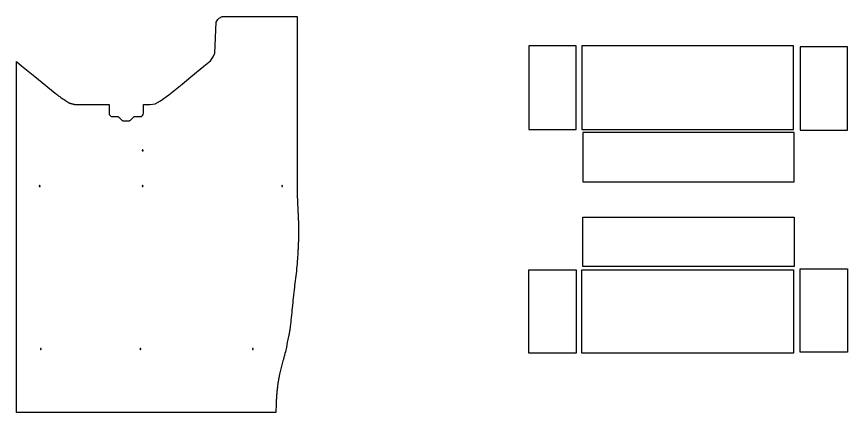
# Model space of a CAD drawing. Extents: x 1620 to 8689, y -9729 to -1582.
# Drawn here: x 3938 to 7479, y -9145 to -7459 of the extents above; entities that cross this region are included whole.
import ezdxf

# ---------------------------------------------------------------- set-up
doc = ezdxf.new("R2010")
doc.units = 0
doc.layers.add('Default_Layer', color=1, linetype='CONTINUOUS')

msp = doc.modelspace()

# ---------------------------------------------------------------- linework, layer by layer
at = {"layer": 'Default_Layer'}
msp.add_lwpolyline([(3937.8, -9145.3), (3937.8, -7649.5), (3958.4, -7668.1), (4015.3, -7714.4), (4102.3, -7785.1), (4105.2, -7787.4), (4108.3, -7789.7), (4111.5, -7792.1), (4114.8, -7794.5), (4118.2, -7796.9), (4121.6, -7799.3), (4125, -7801.7), (4128.3, -7804), (4134.5, -7808.3), (4139.9, -7811.9), (4144.1, -7814.8), (4146.8, -7816.7), (4150.4, -7819.3), (4152.3, -7820.7), (4154.2, -7822), (4156.1, -7823.2), (4157, -7823.8), (4158, -7824.4), (4158.9, -7824.9), (4159.9, -7825.4), (4160.8, -7825.9), (4161.7, -7826.3), (4162.6, -7826.7), (4163.5, -7827.1), (4164.5, -7827.5), (4165.4, -7827.8), (4166.4, -7828.1), (4167.3, -7828.4), (4168.3, -7828.7), (4169.3, -7829), (4171.2, -7829.5), (4173.2, -7829.9), (4177, -7830.8), (4179, -7831.3), (4180.9, -7831.7), (4182.8, -7832.1), (4184.8, -7832.4), (4186.7, -7832.7), (4188.7, -7833), (4190.6, -7833.3), (4192.6, -7833.5), (4193.3, -7833.5), (4194.5, -7833.5), (4198.2, -7833.6), (4203.4, -7833.6), (4210, -7833.6), (4226.7, -7833.7), (4246.8, -7833.6), (4291.2, -7833.5), (4312.7, -7833.5), (4331.8, -7833.5), (4331.8, -7869.7, 0.414344), (4346.8, -7884.7), (4368.7, -7884.7, -0.192253), (4372.1, -7886.1), (4387.5, -7900.7, 0.192253), (4391, -7902.1), (4419, -7902.1, 0.213187), (4422.8, -7900.4), (4435.4, -7886.4, -0.213187), (4439.1, -7884.7), (4464.1, -7884.7, 0.414714), (4479.1, -7869.7), (4479, -7832.8), (4506.8, -7832.8), (4527.9, -7830.2), (4551.3, -7818), (4587.1, -7792.3), (4644.1, -7746.7), (4680.1, -7715.7), (4735.9, -7670.3), (4764, -7646.8), (4770.4, -7638.7), (4776.2, -7629.8), (4782.2, -7614), (4788.5, -7482), (4795.5, -7470.4), (4801.2, -7464.9), (4813.8, -7458.6), (5133.2, -7458.5), (5133.4, -7703.4), (5133.4, -8216.1), (5136.1, -8282.4), (5136.2, -8282.4), (5136.6, -8287.6), (5136.9, -8292.8), (5137.3, -8298), (5137.6, -8303.2), (5137.9, -8308.4), (5138.1, -8313.6), (5138.4, -8318.8), (5138.6, -8324), (5138.8, -8329.2), (5138.9, -8334.4), (5139.1, -8339.7), (5139.2, -8344.9), (5139.3, -8350.1), (5139.4, -8355.3), (5139.4, -8360.5), (5139.5, -8365.7), (5139.5, -8370.9), (5139.5, -8376.1), (5139.5, -8381.4), (5139.4, -8386.6), (5139.4, -8391.8), (5139.3, -8397), (5139.2, -8402.2), (5139.1, -8407.4), (5139, -8412.6), (5138.8, -8417.9), (5138.6, -8423.1), (5138.4, -8428.3), (5138.2, -8433.5), (5138, -8438.7), (5137.8, -8443.9), (5137.5, -8449.1), (5137.2, -8454.3), (5136.9, -8459.6), (5136.6, -8464.8), (5136.3, -8470), (5136, -8475.2), (5135.6, -8480.4), (5135.2, -8485.6), (5134.9, -8490.8), (5134, -8501.2), (5133.2, -8511.6), (5132.2, -8522), (5131.3, -8532.4), (5130.2, -8542.8), (5129.1, -8553.2), (5128, -8563.5), (5126.8, -8573.9), (5125.6, -8584.2), (5124.3, -8594.6), (5123, -8604.9), (5121.7, -8615.3), (5121, -8620.5), (5120.4, -8625.7), (5119.7, -8631), (5119.1, -8636.2), (5118.5, -8641.4), (5118, -8646.7), (5116.8, -8657.2), (5115.8, -8667.7), (5114.7, -8678.2), (5112.7, -8699.2), (5111.7, -8709.8), (5110.7, -8720.3), (5109.6, -8730.8), (5108.6, -8741.3), (5107.4, -8751.8), (5106.8, -8757), (5106.2, -8762.3), (5105.6, -8767.5), (5105, -8772.7), (5104.3, -8778), (5103.6, -8783.2), (5102.5, -8791.1), (5102, -8795), (5101.4, -8799), (5100.8, -8802.9), (5100.1, -8806.9), (5099.7, -8808.8), (5099.4, -8810.8), (5099, -8812.7), (5098.6, -8814.7), (5097.1, -8821.3), (5095.7, -8827.8), (5094.4, -8834.4), (5093, -8841), (5090.3, -8854.2), (5089, -8860.8), (5087.6, -8867.4), (5086.2, -8874), (5084.8, -8880.6), (5083.3, -8887.2), (5081.7, -8893.7), (5080.9, -8897), (5080.1, -8900.3), (5079.3, -8903.5), (5078.5, -8906.8), (5077.6, -8910), (5076.7, -8913.3), (5075.8, -8916.5), (5074.9, -8919.8), (5073.3, -8925.5), (5071.7, -8931.2), (5070.1, -8936.8), (5068.5, -8942.4), (5067, -8948), (5065.5, -8953.6), (5064.1, -8959.2), (5062.7, -8964.8), (5061.3, -8970.5), (5060, -8976.2), (5058.7, -8982), (5058.1, -8985), (5057.5, -8987.9), (5056.9, -8990.9), (5056.3, -8993.9), (5055.7, -8996.9), (5055.2, -9000), (5054.6, -9003.1), (5054, -9006.2), (5053.5, -9009.4), (5053, -9012.6), (5052.5, -9015.8), (5052, -9019.1), (5051.5, -9022.4), (5051, -9025.8), (5050.6, -9029.2), (5050.1, -9032.7), (5049.7, -9036.2), (5049.2, -9039.7), (5048.8, -9043.3), (5048.4, -9047), (5048, -9050.7), (5047.7, -9054.5), (5047.3, -9058.4), (5047, -9062.3), (5046.6, -9066.3), (5046.3, -9070.3), (5046, -9074.4), (5045.7, -9078.6), (5045.4, -9082.8), (5045.2, -9087.1), (5044.9, -9091.5), (5044.7, -9096), (5044.5, -9100.6), (5044.3, -9105.2), (5044.1, -9109.9), (5043.9, -9114.7), (5043.7, -9119.6), (5043.6, -9124.6), (5043.5, -9129.6), (5043.4, -9134.8), (5043.3, -9140), (5043.2, -9145.3), (3937.8, -9145.3)], format="xyb", close=True, dxfattribs=at)
for points in [[(6322.9, -7583.1), (6121.9, -7583.1), (6121.9, -7939.1), (6322.9, -7939.1), (6322.9, -7583.1)], [(6347.3, -7939.1), (7249.3, -7939.1), (7249.3, -7583.1), (6347.3, -7583.1), (6347.3, -7939.1)], [(7479.3, -7587), (7278.3, -7587), (7278.3, -7943), (7479.3, -7943), (7479.3, -7587)], [(6350.8, -8163.1), (7252.8, -8163.1), (7252.8, -7953.1), (6350.8, -7953.1), (6350.8, -8163.1)], [(4473.4, -8028.8), (4473.4, -8029), (4473.4, -8029.2), (4473.5, -8029.4), (4473.6, -8029.6), (4473.6, -8029.8), (4473.7, -8029.9), (4473.9, -8030.1), (4474, -8030.2), (4474.1, -8030.4), (4474.3, -8030.5), (4474.4, -8030.6), (4474.6, -8030.7), (4474.8, -8030.7), (4475, -8030.8), (4475.2, -8030.8), (4475.4, -8030.8), (4475.6, -8030.8), (4475.8, -8030.8), (4476, -8030.7), (4476.2, -8030.7), (4476.3, -8030.6), (4476.5, -8030.5), (4476.7, -8030.4), (4476.8, -8030.2), (4476.9, -8030.1), (4477.1, -8029.9), (4477.2, -8029.8), (4477.2, -8029.6), (4477.3, -8029.4), (4477.4, -8029.2), (4477.4, -8029), (4477.4, -8028.8), (4477.4, -8028.6), (4477.4, -8028.4), (4477.3, -8028.2), (4477.2, -8028), (4477.2, -8027.9), (4477.1, -8027.7), (4476.9, -8027.5), (4476.8, -8027.4), (4476.7, -8027.3), (4476.5, -8027.2), (4476.3, -8027.1), (4476.2, -8027), (4476, -8026.9), (4475.8, -8026.9), (4475.6, -8026.8), (4475.4, -8026.8), (4475.2, -8026.8), (4475, -8026.9), (4474.8, -8026.9), (4474.6, -8027), (4474.4, -8027.1), (4474.3, -8027.2), (4474.1, -8027.3), (4474, -8027.4), (4473.9, -8027.5), (4473.7, -8027.7), (4473.6, -8027.9), (4473.6, -8028), (4473.5, -8028.2), (4473.4, -8028.4), (4473.4, -8028.6), (4473.4, -8028.8)], [(4034, -8180.8), (4034, -8181), (4034, -8181.2), (4034, -8181.4), (4034.1, -8181.6), (4034.2, -8181.8), (4034.3, -8181.9), (4034.4, -8182.1), (4034.5, -8182.2), (4034.7, -8182.4), (4034.8, -8182.5), (4035, -8182.6), (4035.2, -8182.7), (4035.4, -8182.7), (4035.6, -8182.8), (4035.7, -8182.8), (4036, -8182.8), (4036.2, -8182.8), (4036.4, -8182.8), (4036.5, -8182.7), (4036.7, -8182.7), (4036.9, -8182.6), (4037.1, -8182.5), (4037.2, -8182.4), (4037.4, -8182.2), (4037.5, -8182.1), (4037.6, -8181.9), (4037.7, -8181.8), (4037.8, -8181.6), (4037.9, -8181.4), (4037.9, -8181.2), (4037.9, -8181), (4038, -8180.8), (4037.9, -8180.6), (4037.9, -8180.4), (4037.9, -8180.2), (4037.8, -8180), (4037.7, -8179.9), (4037.6, -8179.7), (4037.5, -8179.5), (4037.4, -8179.4), (4037.2, -8179.3), (4037.1, -8179.2), (4036.9, -8179.1), (4036.7, -8179), (4036.5, -8178.9), (4036.4, -8178.9), (4036.2, -8178.8), (4036, -8178.8), (4035.7, -8178.8), (4035.6, -8178.9), (4035.4, -8178.9), (4035.2, -8179), (4035, -8179.1), (4034.8, -8179.2), (4034.7, -8179.3), (4034.5, -8179.4), (4034.4, -8179.5), (4034.3, -8179.7), (4034.2, -8179.9), (4034.1, -8180), (4034, -8180.2), (4034, -8180.4), (4034, -8180.6), (4034, -8180.8)], [(4472.7, -8180.8), (4472.7, -8181), (4472.8, -8181.2), (4472.8, -8181.4), (4472.9, -8181.6), (4473, -8181.8), (4473.1, -8181.9), (4473.2, -8182.1), (4473.3, -8182.2), (4473.4, -8182.4), (4473.6, -8182.5), (4473.8, -8182.6), (4473.9, -8182.7), (4474.1, -8182.7), (4474.3, -8182.8), (4474.5, -8182.8), (4474.7, -8182.8), (4474.9, -8182.8), (4475.1, -8182.8), (4475.3, -8182.7), (4475.5, -8182.7), (4475.7, -8182.6), (4475.8, -8182.5), (4476, -8182.4), (4476.1, -8182.2), (4476.3, -8182.1), (4476.4, -8181.9), (4476.5, -8181.8), (4476.6, -8181.6), (4476.6, -8181.4), (4476.7, -8181.2), (4476.7, -8181), (4476.7, -8180.8), (4476.7, -8180.6), (4476.7, -8180.4), (4476.6, -8180.2), (4476.6, -8180), (4476.5, -8179.9), (4476.4, -8179.7), (4476.3, -8179.5), (4476.1, -8179.4), (4476, -8179.3), (4475.8, -8179.2), (4475.7, -8179.1), (4475.5, -8179), (4475.3, -8178.9), (4475.1, -8178.9), (4474.9, -8178.8), (4474.7, -8178.8), (4474.5, -8178.8), (4474.3, -8178.9), (4474.1, -8178.9), (4473.9, -8179), (4473.8, -8179.1), (4473.6, -8179.2), (4473.4, -8179.3), (4473.3, -8179.4), (4473.2, -8179.5), (4473.1, -8179.7), (4473, -8179.9), (4472.9, -8180), (4472.8, -8180.2), (4472.8, -8180.4), (4472.7, -8180.6), (4472.7, -8180.8)], [(5067.7, -8180.8), (5067.7, -8181), (5067.8, -8181.2), (5067.8, -8181.4), (5067.9, -8181.6), (5068, -8181.8), (5068.1, -8181.9), (5068.2, -8182.1), (5068.3, -8182.2), (5068.4, -8182.4), (5068.6, -8182.5), (5068.8, -8182.6), (5068.9, -8182.7), (5069.1, -8182.7), (5069.3, -8182.8), (5069.5, -8182.8), (5069.7, -8182.8), (5069.9, -8182.8), (5070.1, -8182.8), (5070.3, -8182.7), (5070.5, -8182.7), (5070.7, -8182.6), (5070.8, -8182.5), (5071, -8182.4), (5071.1, -8182.2), (5071.3, -8182.1), (5071.4, -8181.9), (5071.5, -8181.8), (5071.6, -8181.6), (5071.6, -8181.4), (5071.7, -8181.2), (5071.7, -8181), (5071.7, -8180.8), (5071.7, -8180.6), (5071.7, -8180.4), (5071.6, -8180.2), (5071.6, -8180), (5071.5, -8179.9), (5071.4, -8179.7), (5071.3, -8179.5), (5071.1, -8179.4), (5071, -8179.3), (5070.8, -8179.2), (5070.7, -8179.1), (5070.5, -8179), (5070.3, -8178.9), (5070.1, -8178.9), (5069.9, -8178.8), (5069.7, -8178.8), (5069.5, -8178.8), (5069.3, -8178.9), (5069.1, -8178.9), (5068.9, -8179), (5068.8, -8179.1), (5068.6, -8179.2), (5068.4, -8179.3), (5068.3, -8179.4), (5068.2, -8179.5), (5068.1, -8179.7), (5068, -8179.9), (5067.9, -8180), (5067.8, -8180.2), (5067.8, -8180.4), (5067.7, -8180.6), (5067.7, -8180.8)], [(6350.8, -8313.1), (7252.8, -8313.1), (7252.8, -8523.1), (6350.8, -8523.1), (6350.8, -8313.1)], [(7479.3, -8889.1), (7278.3, -8889.1), (7278.3, -8533.1), (7479.3, -8533.1), (7479.3, -8889.1)], [(6322.9, -8893.1), (6121.9, -8893.1), (6121.9, -8537.1), (6322.9, -8537.1), (6322.9, -8893.1)], [(6347.3, -8537.1), (7249.3, -8537.1), (7249.3, -8893.1), (6347.3, -8893.1), (6347.3, -8537.1)], [(4039, -8874.8), (4039, -8875), (4039, -8875.2), (4039, -8875.4), (4039.1, -8875.6), (4039.2, -8875.8), (4039.3, -8875.9), (4039.4, -8876.1), (4039.5, -8876.2), (4039.7, -8876.4), (4039.8, -8876.5), (4040, -8876.6), (4040.2, -8876.7), (4040.4, -8876.7), (4040.6, -8876.8), (4040.7, -8876.8), (4041, -8876.8), (4041.2, -8876.8), (4041.4, -8876.8), (4041.5, -8876.7), (4041.7, -8876.7), (4041.9, -8876.6), (4042.1, -8876.5), (4042.2, -8876.4), (4042.4, -8876.2), (4042.5, -8876.1), (4042.6, -8875.9), (4042.7, -8875.8), (4042.8, -8875.6), (4042.9, -8875.4), (4042.9, -8875.2), (4042.9, -8875), (4043, -8874.8), (4042.9, -8874.6), (4042.9, -8874.4), (4042.9, -8874.2), (4042.8, -8874), (4042.7, -8873.9), (4042.6, -8873.7), (4042.5, -8873.5), (4042.4, -8873.4), (4042.2, -8873.3), (4042.1, -8873.2), (4041.9, -8873.1), (4041.7, -8873), (4041.5, -8872.9), (4041.4, -8872.9), (4041.2, -8872.8), (4041, -8872.8), (4040.7, -8872.8), (4040.6, -8872.9), (4040.4, -8872.9), (4040.2, -8873), (4040, -8873.1), (4039.8, -8873.2), (4039.7, -8873.3), (4039.5, -8873.4), (4039.4, -8873.5), (4039.3, -8873.7), (4039.2, -8873.9), (4039.1, -8874), (4039, -8874.2), (4039, -8874.4), (4039, -8874.6), (4039, -8874.8)], [(4463.7, -8874.8), (4463.7, -8875), (4463.8, -8875.2), (4463.8, -8875.4), (4463.9, -8875.6), (4464, -8875.8), (4464.1, -8875.9), (4464.2, -8876.1), (4464.3, -8876.2), (4464.4, -8876.4), (4464.6, -8876.5), (4464.8, -8876.6), (4464.9, -8876.7), (4465.1, -8876.7), (4465.3, -8876.8), (4465.5, -8876.8), (4465.7, -8876.8), (4465.9, -8876.8), (4466.1, -8876.8), (4466.3, -8876.7), (4466.5, -8876.7), (4466.7, -8876.6), (4466.8, -8876.5), (4467, -8876.4), (4467.1, -8876.2), (4467.3, -8876.1), (4467.4, -8875.9), (4467.5, -8875.8), (4467.6, -8875.6), (4467.6, -8875.4), (4467.7, -8875.2), (4467.7, -8875), (4467.7, -8874.8), (4467.7, -8874.6), (4467.7, -8874.4), (4467.6, -8874.2), (4467.6, -8874), (4467.5, -8873.9), (4467.4, -8873.7), (4467.3, -8873.5), (4467.1, -8873.4), (4467, -8873.3), (4466.8, -8873.2), (4466.7, -8873.1), (4466.5, -8873), (4466.3, -8872.9), (4466.1, -8872.9), (4465.9, -8872.8), (4465.7, -8872.8), (4465.5, -8872.8), (4465.3, -8872.9), (4465.1, -8872.9), (4464.9, -8873), (4464.8, -8873.1), (4464.6, -8873.2), (4464.4, -8873.3), (4464.3, -8873.4), (4464.2, -8873.5), (4464.1, -8873.7), (4464, -8873.9), (4463.9, -8874), (4463.8, -8874.2), (4463.8, -8874.4), (4463.7, -8874.6), (4463.7, -8874.8)], [(4942.7, -8874.8), (4942.7, -8875), (4942.8, -8875.2), (4942.8, -8875.4), (4942.9, -8875.6), (4943, -8875.8), (4943.1, -8875.9), (4943.2, -8876.1), (4943.3, -8876.2), (4943.4, -8876.4), (4943.6, -8876.5), (4943.8, -8876.6), (4943.9, -8876.7), (4944.1, -8876.7), (4944.3, -8876.8), (4944.5, -8876.8), (4944.7, -8876.8), (4944.9, -8876.8), (4945.1, -8876.8), (4945.3, -8876.7), (4945.5, -8876.7), (4945.7, -8876.6), (4945.8, -8876.5), (4946, -8876.4), (4946.1, -8876.2), (4946.3, -8876.1), (4946.4, -8875.9), (4946.5, -8875.8), (4946.6, -8875.6), (4946.6, -8875.4), (4946.7, -8875.2), (4946.7, -8875), (4946.7, -8874.8), (4946.7, -8874.6), (4946.7, -8874.4), (4946.6, -8874.2), (4946.6, -8874), (4946.5, -8873.9), (4946.4, -8873.7), (4946.3, -8873.5), (4946.1, -8873.4), (4946, -8873.3), (4945.8, -8873.2), (4945.7, -8873.1), (4945.5, -8873), (4945.3, -8872.9), (4945.1, -8872.9), (4944.9, -8872.8), (4944.7, -8872.8), (4944.5, -8872.8), (4944.3, -8872.9), (4944.1, -8872.9), (4943.9, -8873), (4943.8, -8873.1), (4943.6, -8873.2), (4943.4, -8873.3), (4943.3, -8873.4), (4943.2, -8873.5), (4943.1, -8873.7), (4943, -8873.9), (4942.9, -8874), (4942.8, -8874.2), (4942.8, -8874.4), (4942.7, -8874.6), (4942.7, -8874.8)]]:
    msp.add_lwpolyline(points, close=True, dxfattribs=at)

doc.saveas('drawing.dxf')
